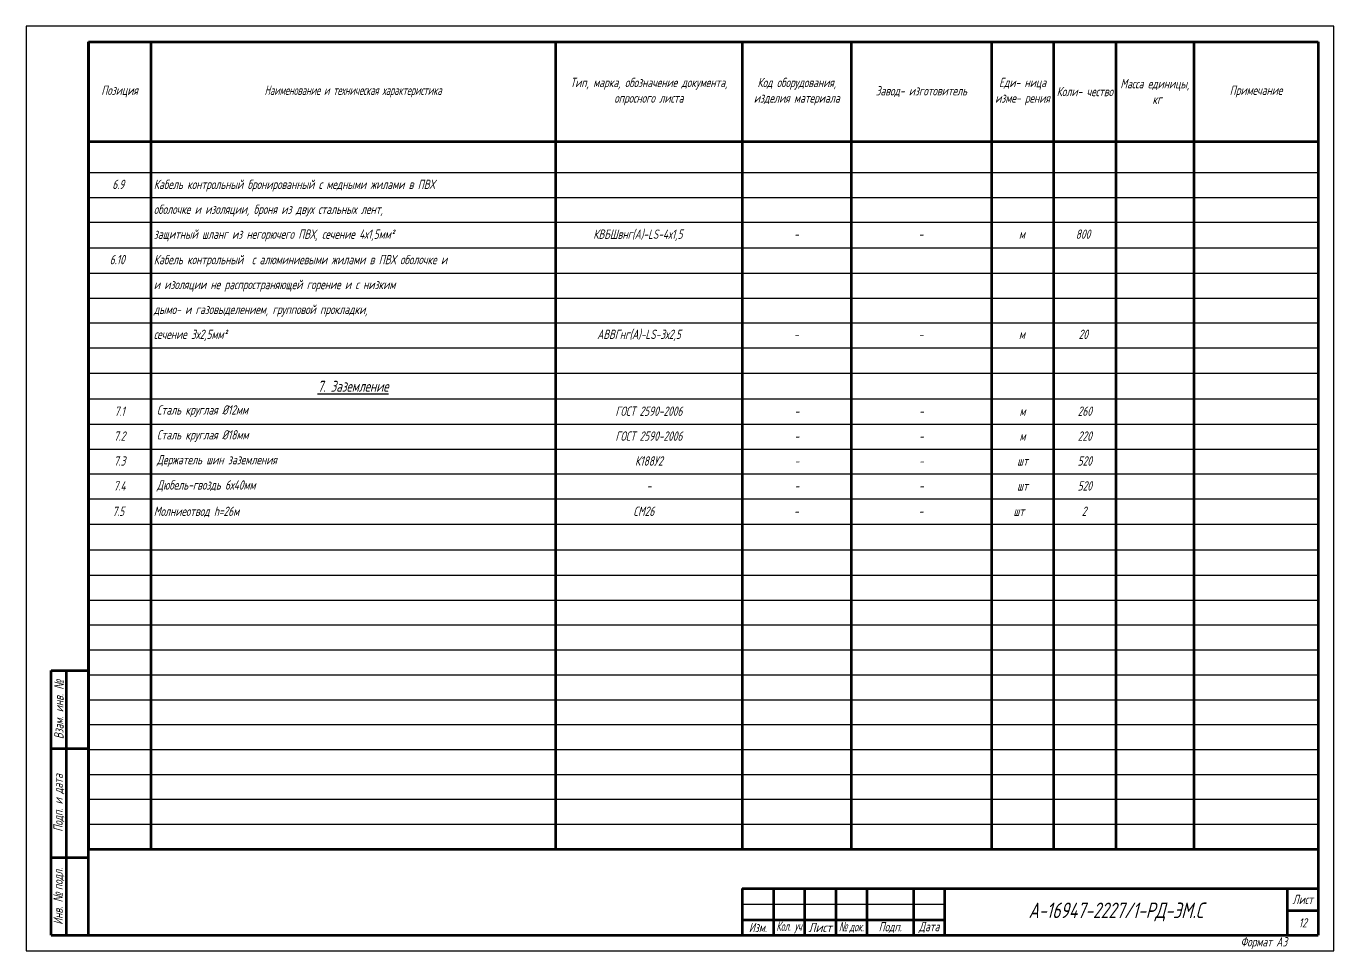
# Model space of a CAD drawing. Header units: millimetres. Extents: x 6735 to 13224, y -12144 to -9633.
# Drawn here: x 11355.1 to 11775.1, y -10774.4 to -10477.4 of the extents above; entities that cross this region are included whole.
import ezdxf

# ---------------------------------------------------------------- set-up
doc = ezdxf.new("R2010")
doc.units = ezdxf.units.MM
for name, color, linetype, lineweight in [('Рамка толстая', 7, 'Continuous', 60), ('Рамка тонкая', 5, 'Continuous', 25), ('Спецификация', 9, 'Continuous', 25), ('Текст', 2, 'Continuous', 25), ('Штампы', 252, 'Continuous', 25)]:
    doc.layers.add(name, color=color, linetype=linetype, lineweight=lineweight)
doc.styles.add('Simplex', font='simplex.shx', dxfattribs={"width": 0.7, "oblique": 15})

# ---------------------------------------------------------------- blocks, each defined once
blk = doc.blocks.new('A$C64336E77')
at = {"layer": 'Рамка толстая'}
for p, q in [((20, 5), (20, 292)), ((20, 292), (415, 292)), ((415, 292), (415, 5)), ((20, 5), (415, 5))]:
    blk.add_line(p, q, dxfattribs=at)
at = {"layer": 'Рамка тонкая'}
for p, q in [((0, 297), (0, 0)), ((420, 297), (0, 297)), ((420, 0), (420, 297)), ((0, 0), (420, 0))]:
    blk.add_line(p, q, dxfattribs=at)

msp = doc.modelspace()

# ---------------------------------------------------------------- linework, layer by layer
at = {"layer": 'Спецификация', "lineweight": 60}
for p, q in [((11375.10387, -10482.35746), (11770.10387, -10482.35746)), ((11375.10387, -10482.35746), (11375.10387, -10741.69079)), ((11395.10387, -10482.35746), (11395.10387, -10741.69079)), ((11525.10387, -10482.35746), (11525.10387, -10741.69079)), ((11585.10387, -10482.35746), (11585.10387, -10741.69079)), ((11620.10387, -10482.35746), (11620.10387, -10741.69079)), ((11665.10387, -10482.35746), (11665.10387, -10741.69079)), ((11685.10387, -10482.35746), (11685.10387, -10741.69079)), ((11705.10387, -10482.35746), (11705.10387, -10741.69079)), ((11730.10387, -10482.35746), (11730.10387, -10741.69079)), ((11770.10387, -10482.35746), (11770.10387, -10741.69079)), ((11375.10387, -10514.35746), (11770.10387, -10514.35746)), ((11375.10387, -10741.69079), (11770.10387, -10741.69079))]:
    msp.add_line(p, q, dxfattribs=at)
at = {"layer": 'Спецификация', "color": 5}
for p, q in [((11375.10387, -10524.35746), (11770.10387, -10524.35746)), ((11375.10387, -10532.35746), (11770.10387, -10532.35746)), ((11375.10387, -10540.35746), (11770.10387, -10540.35746)), ((11375.10387, -10548.52413), (11770.10387, -10548.52413)), ((11375.10387, -10556.69079), (11770.10387, -10556.69079)), ((11375.10387, -10564.69079), (11770.10387, -10564.69079)), ((11375.10387, -10572.69079), (11770.10387, -10572.69079)), ((11375.10387, -10580.69079), (11770.10387, -10580.69079)), ((11375.10387, -10588.85746), (11770.10387, -10588.85746)), ((11375.10387, -10597.02413), (11770.10387, -10597.02413)), ((11375.10387, -10605.19079), (11770.10387, -10605.19079)), ((11375.10387, -10613.19079), (11770.10387, -10613.19079)), ((11375.10387, -10621.19079), (11770.10387, -10621.19079)), ((11375.10387, -10629.19079), (11770.10387, -10629.19079)), ((11375.10387, -10637.35746), (11770.10387, -10637.35746)), ((11375.10387, -10645.52413), (11770.10387, -10645.52413)), ((11375.10387, -10653.69079), (11770.10387, -10653.69079)), ((11375.10387, -10661.69079), (11770.10387, -10661.69079)), ((11375.10387, -10669.69079), (11770.10387, -10669.69079)), ((11375.10387, -10677.69079), (11770.10387, -10677.69079)), ((11375.10387, -10685.69079), (11770.10387, -10685.69079)), ((11375.10387, -10693.69079), (11770.10387, -10693.69079)), ((11375.10387, -10701.69079), (11770.10387, -10701.69079)), ((11375.10387, -10709.69079), (11770.10387, -10709.69079)), ((11375.10387, -10717.69079), (11770.10387, -10717.69079)), ((11375.10387, -10725.69079), (11770.10387, -10725.69079)), ((11375.10387, -10733.69079), (11770.10387, -10733.69079))]:
    msp.add_line(p, q, dxfattribs=at)
at = {"layer": 'Штампы', "lineweight": 60}
for p, q in [((11363.10387, -10769.35746), (11363.10387, -10684.35746)), ((11363.10387, -10684.35746), (11375.10387, -10684.35746)), ((11368.10387, -10769.35746), (11368.10387, -10684.35746)), ((11375.10387, -10769.35746), (11375.10387, -10684.35746)), ((11363.10387, -10709.35746), (11375.10387, -10709.35746)), ((11363.10387, -10744.35746), (11375.10387, -10744.35746)), ((11585.10387, -10754.35746), (11770.10387, -10754.35746)), ((11585.10387, -10754.35746), (11585.10387, -10769.35746)), ((11595.10387, -10754.35746), (11595.10387, -10769.35746)), ((11605.10387, -10754.35746), (11605.10387, -10769.35746)), ((11615.10387, -10754.35746), (11615.10387, -10769.35746)), ((11625.10387, -10754.35746), (11625.10387, -10769.35746)), ((11640.10387, -10754.35746), (11640.10387, -10769.35746)), ((11650.10387, -10754.35746), (11650.10387, -10769.35746)), ((11760.10387, -10754.35746), (11760.10387, -10769.35746)), ((11770.10387, -10754.35746), (11770.10387, -10769.35746)), ((11585.10387, -10764.35746), (11650.10387, -10764.35746)), ((11760.10387, -10761.35746), (11770.10387, -10761.35746)), ((11363.10387, -10769.35746), (11375.10387, -10769.35746)), ((11585.10387, -10769.35746), (11770.10387, -10769.35746))]:
    msp.add_line(p, q, dxfattribs=at)
at = {"layer": 'Штампы', "color": 5, "lineweight": 25}
msp.add_line((11585.10387, -10759.35746), (11650.10387, -10759.35746), dxfattribs=at)
at = {"layer": 'Штампы', "color": 8, "lineweight": 0}
msp.add_line((11585.10387, -10774.35746), (11770.10387, -10774.35746), dxfattribs=at)

# ---------------------------------------------------------------- block references
msp.add_blockref('A$C64336E77', (11355.10389, -10774.35745))

# ---------------------------------------------------------------- texts
at = {"layer": 'Спецификация', "color": 2, "style": 'Simplex'}
for s, insert, char_height, width, attachment_point in [('{\\C2;Тип, марка, обозначение документа, опросного листа}', (11555.10387, -10498.35746), 3, 60, 5), ('{\\C2;Код оборудования, изделия материала}', (11602.60387, -10498.35746), 3, 35, 5), ('{\\C2;Еди- ница изме- рения}', (11675.10387, -10498.35746), 3, 20, 5), ('{\\C2;Масса единицы,  кг}', (11717.60387, -10498.35746), 3, 25, 5), ('{\\C2;Позиция}', (11385.10387, -10498.35746), 3, 20, 5), ('{\\Fgost|c204;\\Q15;\\C2;Наименование и техническая характеристика}', (11460.10387, -10498.35746), 3, 130, 5), ('{\\C2;Завод- изготовитель}', (11642.60387, -10498.35746), 3, 45, 5), ('{\\C2;Коли- чество}', (11695.10387, -10498.35746), 3, 20, 5), ('{\\C2;Примечание}', (11750.10387, -10498.35746), 3, 40, 5), ('{\\L7. Заземление}', (11460.10387, -10593.02413), 3.5, 126, 5), ('7.1', (11385.10387, -10601.02413), 3, 20, 5), ('Сталь круглая %%C12мм', (11397.10387, -10601.02413), 3, 126, 4), ('ГОСТ 2590-2006', (11555.10387, -10601.02413), 3, 60, 5), ('м', (11675.10387, -10601.02413), 3, 20, 5), ('260', (11695.10387, -10601.02413), 3, 20, 5), ('-', (11602.60387, -10601.02413), 3, 35, 5), ('-', (11642.60387, -10601.02413), 3, 45, 5), ('7.2', (11385.10387, -10609.02413), 3, 20, 5), ('Сталь круглая %%C18мм', (11397.10387, -10609.02413), 3, 126, 4), ('ГОСТ 2590-2006', (11555.10387, -10609.02413), 3, 60, 5), ('-', (11602.60387, -10609.02413), 3, 35, 5), ('-', (11642.60387, -10609.02413), 3, 45, 5), ('м', (11675.10387, -10609.02413), 3, 20, 5), ('220', (11695.10387, -10609.02413), 3, 20, 5), ('7.3', (11385.10387, -10617.02413), 3, 20, 5), ('Держатель шин заземления', (11397.10387, -10617.02413), 3, 126, 4), ('К188У2', (11555.10387, -10617.02413), 3, 60, 5), ('-', (11602.60387, -10617.02413), 3, 35, 5), ('-', (11642.60387, -10617.02413), 3, 45, 5), ('шт', (11675.10387, -10617.02413), 3, 20, 5), ('520', (11695.10387, -10617.02413), 3, 20, 5), ('7.4', (11385.10387, -10625.02413), 3, 20, 5), ('Дюбель-гвоздь 6х40мм', (11397.10387, -10625.02413), 3, 126, 4), ('-', (11555.10387, -10625.02413), 3, 60, 5), ('-', (11602.60387, -10625.02413), 3, 35, 5), ('-', (11642.60387, -10625.02413), 3, 45, 5), ('шт', (11675.10387, -10625.02413), 3, 20, 5), ('520', (11695.10387, -10625.02413), 3, 20, 5)]:
    msp.add_mtext(s, dxfattribs=dict(at, insert=insert, char_height=char_height, width=width, attachment_point=attachment_point))
at = {"layer": 'Текст', "char_height": 3, "attachment_point": 1, "style": 'Simplex'}
for s, width, heights, insert in [('\\pi7.66291;6.9', 20, [0], (11375.10387, -10526.66872)), ('{\\W0.7;Кабель контрольный бронированный с медными жилами в ПВХ  }', 129, [0], (11396.10387, -10526.66872)), ('оболочке и изоляции, броня из двух стальных лент, ', 129, [0], (11396.10387, -10534.66872)), ('защитный шланг из негорючего ПВХ, сечение 4х1,5мм²', 129, [0], (11396.10387, -10542.66872)), ('\\pi12.14808;КВБШвнг(А)-LS-4х1,5', 60, [0], (11525.10387, -10542.66872)), ('\\pi16.6;-', 35, [0], (11585.10387, -10542.66872)), ('\\pi21.6;-', 45, [0], (11620.10387, -10542.66872)), ('\\pi8.8437;м', 20, [3.5], (11665.10387, -10542.66872)), ('\\pi7.10119;800', 20, [3.5], (11685.10387, -10542.66872)), ('\\pi6.83205;6.10', 20, [0], (11375.10387, -10550.83539)), ('{\\W0.7;Кабель контрольный  с алюминиевыми жилами в ПВХ оболочке и }', 129, [0], (11396.10387, -10550.83539)), ('и изоляции не распространяющей горение и с низким ', 129, [0], (11396.10387, -10558.83539)), ('дымо- и газовыделением, групповой прокладки,', 129, [0], (11396.10387, -10566.83539)), ('сечение 3х2,5мм²', 129, [0], (11396.10387, -10574.83539)), ('\\pi13.39808;АВВГнг(А)-LS-3х2,5', 60, [0], (11525.10387, -10574.83539)), ('\\pi8.02463;20', 20, [3.5], (11685.10387, -10574.83539)), ('\\pi16.6;-', 35, [0], (11585.10387, -10574.83539)), ('\\pi21.6;-', 45, [0], (11620.10387, -10574.83539)), ('\\pi8.8437;м', 20, [3.5], (11665.10387, -10574.83539)), ('\\pi7.69808;7.5', 20, [0], (11375.10387, -10631.66872)), ('Молниеотвод h=26м', 129, [3.50069], (11396.10387, -10631.66872)), ('\\pi25.026;СМ26', 60, [0], (11525.10387, -10631.66872)), ('\\pi16.6;-', 35, [0], (11585.10387, -10631.66872)), ('\\pi21.6;-', 45, [0], (11620.10387, -10631.66872)), ('\\pi7.0965;шт', 20, [3.5], (11665.10387, -10631.66872)), ('\\pi9.02463;2', 20, [3.5], (11685.10387, -10631.66872))]:
    msp.add_mtext_dynamic_manual_height_columns(s, width=width, gutter_width=12.5, heights=heights, dxfattribs=dict(at, insert=insert))
at = {"layer": 'Штампы', "color": 2, "char_height": 3, "attachment_point": 5, "rotation": 90, "style": 'Simplex'}
for s, insert, width in [('Взам. инв. {\\fArial|b0|i0|c204|p34;№}', (11365.60387, -10696.85746), 25), ('Подп. и дата', (11365.60387, -10726.85746), 35), ('Инв. {\\fArial|b0|i0|c204|p34;№ }подл.', (11365.60387, -10756.85746), 25)]:
    msp.add_mtext(s, dxfattribs=dict(at, insert=insert, width=width))
at = {"layer": 'Штампы', "color": 2, "style": 'Simplex'}
for s, insert, char_height, width, attachment_point in [('А-16947-2227/1-РД-ЭМ.С', (11705.10387, -10761.85746), 5, 110, 5), ('{\\W0.7;Лист}', (11765.10387, -10757.85746), 3, 10, 5), ('12', (11765.10387, -10765.35746), 3, 10, 5), ('Изм.', (11590.10387, -10766.85746), 3, 10, 5), ('{\\W0.5;Кол. уч}', (11600.10387, -10766.85746), 3, 10, 5), ('{\\W0.8;Лист}', (11610.10387, -10766.85746), 3, 10, 5), ('{\\fArial|b0|i0|c204|p34;\\W0.6;№ \\Fsimplex|c204;док.}', (11620.10387, -10766.85746), 3, 10, 5), ('Подп.', (11632.60387, -10766.85746), 3, 15, 5), ('{\\W0.7;Дата}', (11645.10387, -10766.85746), 3, 10, 5), ('Формат А3', (11760.10387, -10771.85746), 3, 165, 6)]:
    msp.add_mtext(s, dxfattribs=dict(at, insert=insert, char_height=char_height, width=width, attachment_point=attachment_point))

doc.saveas('drawing.dxf')
